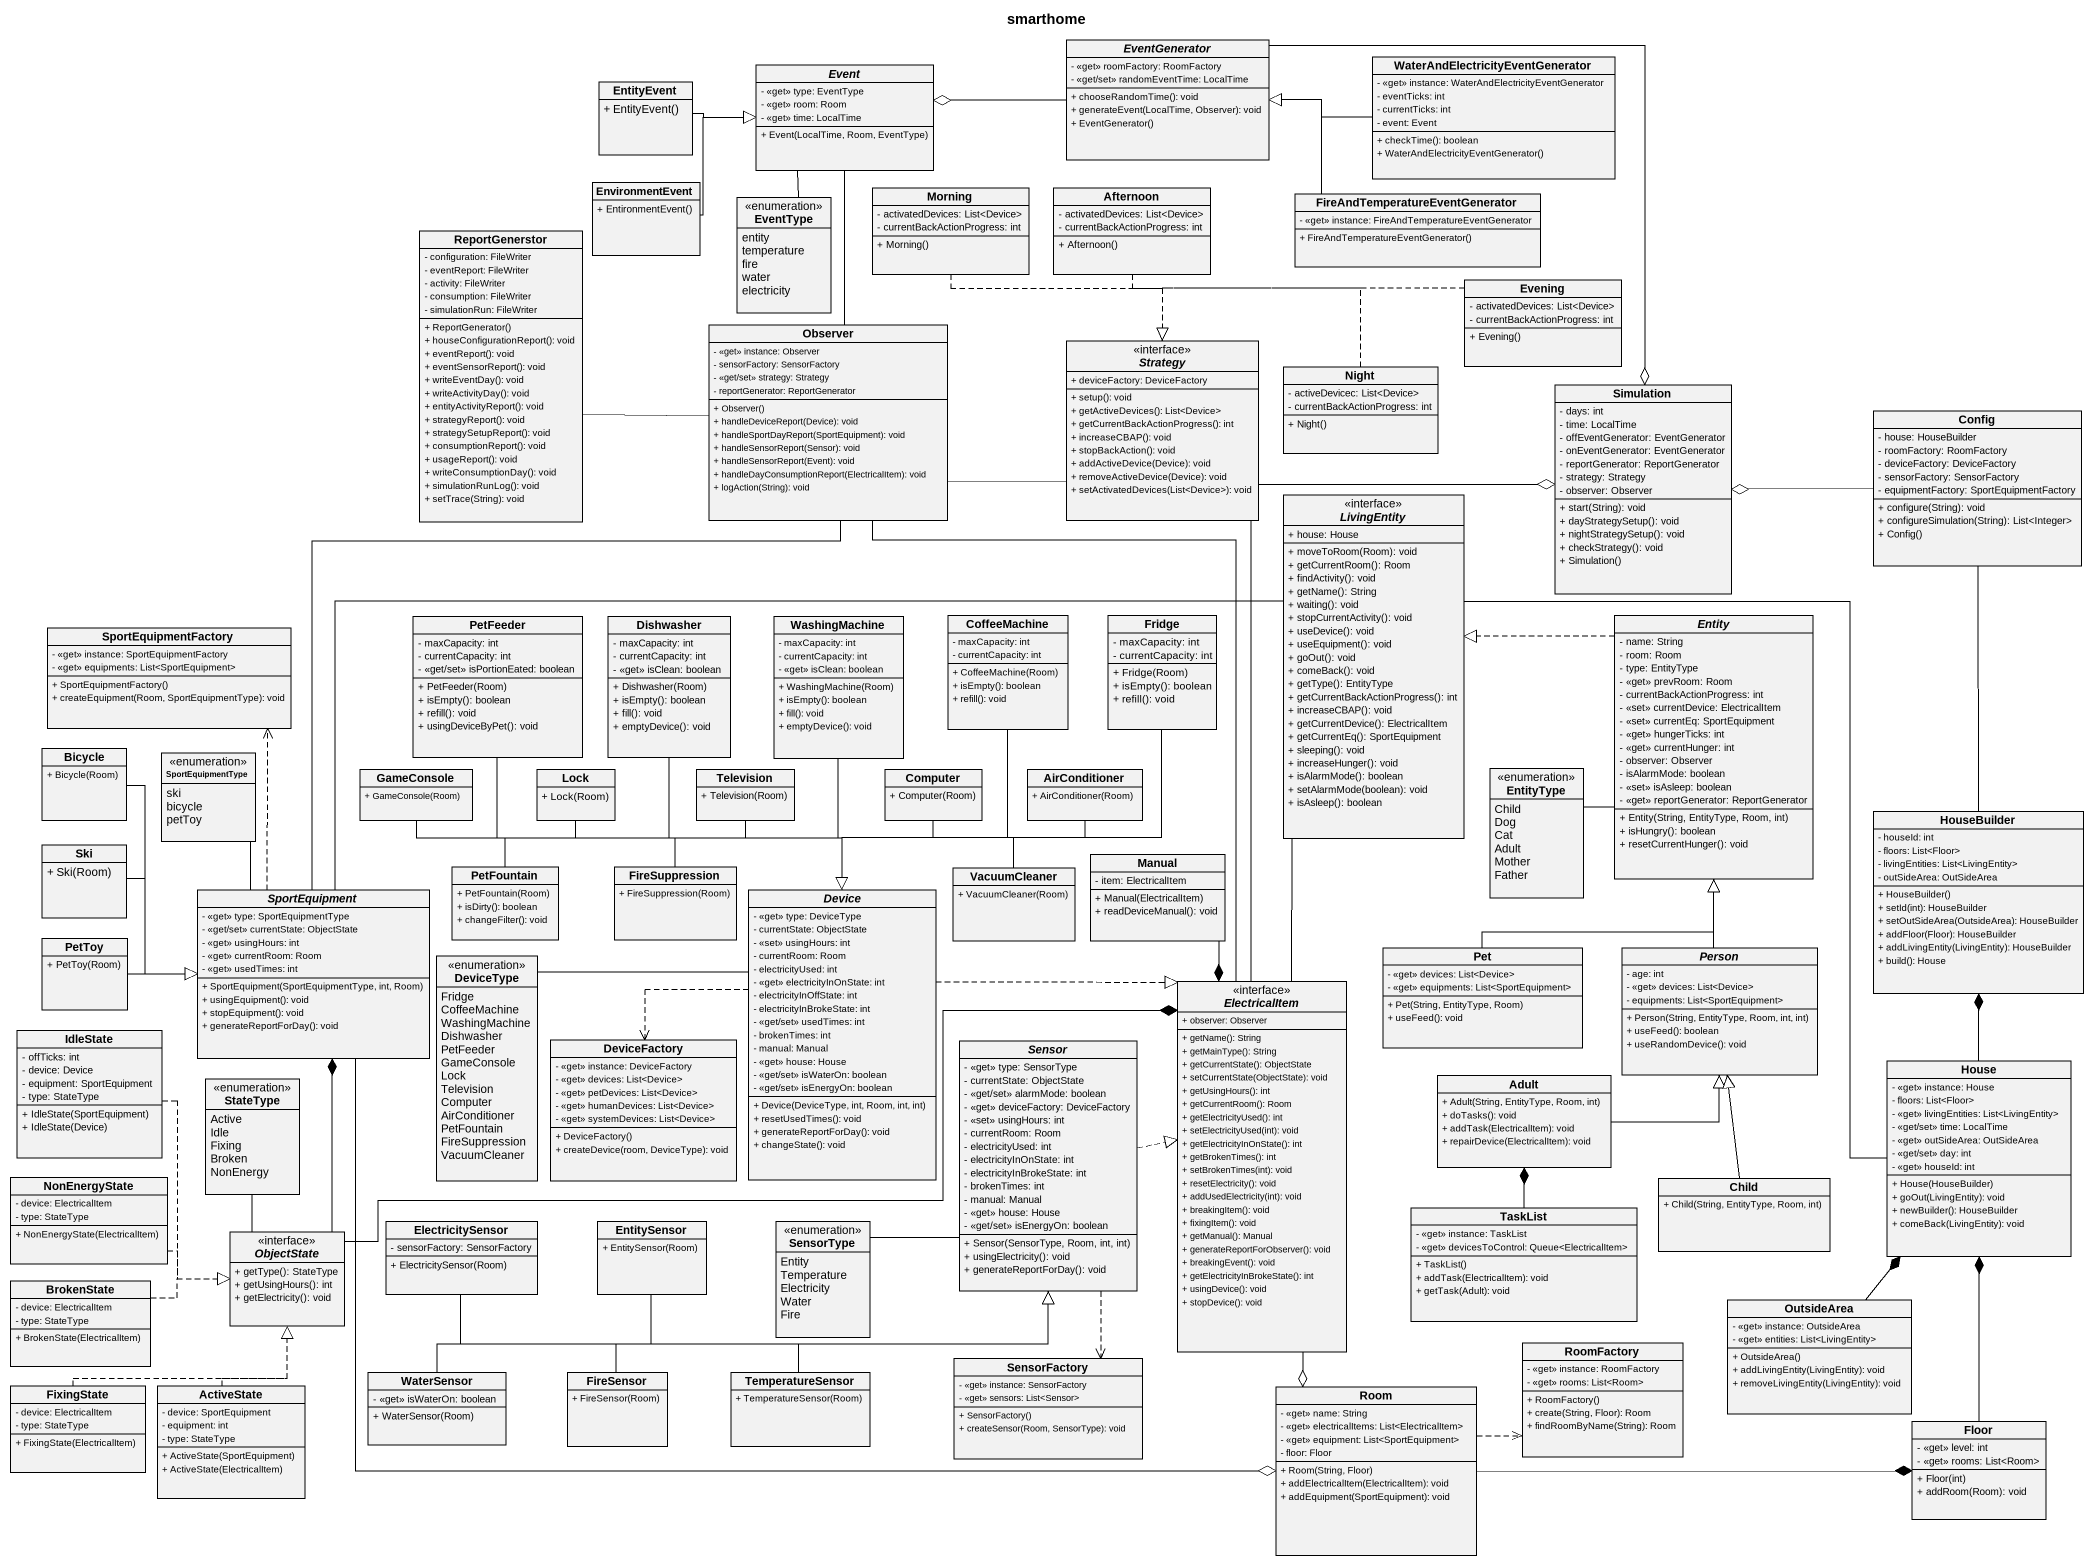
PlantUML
@startuml
title smarthome
hide circle
hide empty members
skinparam classAttributeIconSize 0
abstract class EventGenerator {
  - <<get>> roomFactory: RoomFactory
  - <<get/set>> randomEventTime: LocalTime
  + chooseRandomTime(): void
  + generateEvent(LocalTime, Observer): void
  + EventGenerator()
}
class EntityEvent {
  + EntityEvent()
}
abstract class Event {
  - <<get>> type: EventType
  - <<get>> room: Room
  - <<get>> time: LocalTime
  + Event(LocalTime, Room, EventType)
}
class "WaterAndElectricityEventGenerator" as WaterAndElectricityEventGene {
  - <<get>> instance: WaterAndElectricityEventGenerator
  - eventTicks: int
  - currentTicks: int
  - event: Event
  + checkTime(): boolean
  + WaterAndElectricityEventGenerator()
}
class EnvironmentEvent {
  + EntironmentEvent()
}
class Morning {
  - activatedDevices: List<Device>
  - currentBackActionProgress: int
  + Morning()
}
class Afternoon {
  - activatedDevices: List<Device>
  - currentBackActionProgress: int
  + Afternoon()
}
class ReportGenerstor {
  - configuration: FileWriter
  - eventReport: FileWriter
  - activity: FileWriter
  - consumption: FileWriter
  - simulationRun: FileWriter
  + ReportGenerator()
  + houseConfigurationReport(): void
  + eventReport(): void
  + eventSensorReport(): void
  + writeEventDay(): void
  + writeActivityDay(): void
  + entityActivityReport(): void
  + strategyReport(): void
  + strategySetupReport(): void
  + consumptionReport(): void
  + usageReport(): void
  + writeConsumptionDay(): void
  + simulationRunLog(): void
  + setTrace(String): void
}
enum EventType {
  entity
  temperature
  fire
  water
  electricity
}
class "FireAndTemperatureEventGenerator" as FireAndTemperatureEventGener {
  - <<get>> instance: FireAndTemperatureEventGenerator
  + FireAndTemperatureEventGenerator()
}
class Evening {
  - activatedDevices: List<Device>
  - currentBackActionProgress: int
  + Evening()
}
class Observer {
  - <<get>> instance: Observer
  - sensorFactory: SensorFactory
  - <<get/set>> strategy: Strategy
  - reportGenerator: ReportGenerator
  + Observer()
  + handleDeviceReport(Device): void
  + handleSportDayReport(SportEquipment): void
  + handleSensorReport(Sensor): void
  + handleSensorReport(Event): void
  + handleDayConsumptionReport(ElectricalItem): void
  + logAction(String): void
}
interface Strategy {
  + deviceFactory: DeviceFactory
  + setup(): void
  + getActiveDevices(): List<Device>
  + getCurrentBackActionProgress(): int
  + increaseCBAP(): void
  + stopBackAction(): void
  + addActiveDevice(Device): void
  + removeActiveDevice(Device): void
  + setActivatedDevices(List<Device>): void
}
class Night {
  - activeDevicec: List<Device>
  - currentBackActionProgress: int
  + Night()
}
class Simulation {
  - days: int
  - time: LocalTime
  - offEventGenerator: EventGenerator
  - onEventGenerator: EventGenerator
  - reportGenerator: ReportGenerator
  - strategy: Strategy
  - observer: Observer
  + start(String): void
  + dayStrategySetup(): void
  + nightStrategySetup(): void
  + checkStrategy(): void
  + Simulation()
}
class Config {
  - house: HouseBuilder
  - roomFactory: RoomFactory
  - deviceFactory: DeviceFactory
  - sensorFactory: SensorFactory
  - equipmentFactory: SportEquipmentFactory
  + configure(String): void
  + configureSimulation(String): List<Integer>
  + Config()
}
interface LivingEntity {
  + house: House
  + moveToRoom(Room): void
  + getCurrentRoom(): Room
  + findActivity(): void
  + getName(): String
  + waiting(): void
  + stopCurrentActivity(): void
  + useDevice(): void
  + useEquipment(): void
  + goOut(): void
  + comeBack(): void
  + getType(): EntityType
  + getCurrentBackActionProgress(): int
  + increaseCBAP(): void
  + getCurrentDevice(): ElectricalItem
  + getCurrentEq(): SportEquipment
  + sleeping(): void
  + increaseHunger(): void
  + isAlarmMode(): boolean
  + setAlarmMode(boolean): void
  + isAsleep(): boolean
}
class SportEquipmentFactory {
  - <<get>> instance: SportEquipmentFactory
  - <<get>> equipments: List<SportEquipment>
  + SportEquipmentFactory()
  + createEquipment(Room, SportEquipmentType): void
}
class PetFeeder {
  - maxCapacity: int
  - currentCapacity: int
  - <<get/set>> isPortionEated: boolean
  + PetFeeder(Room)
  + isEmpty(): boolean
  + refill(): void
  + usingDeviceByPet(): void
}
class Dishwasher {
  - maxCapacity: int
  - currentCapacity: int
  - <<get>> isClean: boolean
  + Dishwasher(Room)
  + isEmpty(): boolean
  + fill(): void
  + emptyDevice(): void
}
class WashingMachine {
  - maxCapacity: int
  - currentCapacity: int
  - <<get>> isClean: boolean
  + WashingMachine(Room)
  + isEmpty(): boolean
  + fill(): void
  + emptyDevice(): void
}
class CoffeeMachine {
  - maxCapacity: int
  - currentCapacity: int
  + CoffeeMachine(Room)
  + isEmpty(): boolean
  + refill(): void
}
class Fridge {
  - maxCapacity: int
  - currentCapacity: int
  + Fridge(Room)
  + isEmpty(): boolean
  + refill(): void
}
abstract class "Entity" as Entity_ {
  - name: String
  - room: Room
  - type: EntityType
  - <<get>> prevRoom: Room
  - currentBackActionProgress: int
  - <<set>> currentDevice: ElectricalItem
  - <<set>> currentEq: SportEquipment
  - <<get>> hungerTicks: int
  - <<get>> currentHunger: int
  - observer: Observer
  - isAlarmMode: boolean
  - <<set>> isAsleep: boolean
  - <<get>> reportGenerator: ReportGenerator
  + Entity(String, EntityType, Room, int)
  + isHungry(): boolean
  + resetCurrentHunger(): void
}
class Bicycle {
  + Bicycle(Room)
}
enum SportEquipmentType {
  ski
  bicycle
  petToy
}
class GameConsole {
  + GameConsole(Room)
}
class Lock {
  + Lock(Room)
}
class Television {
  + Television(Room)
}
class Computer {
  + Computer(Room)
}
class AirConditioner {
  + AirConditioner(Room)
}
enum EntityType {
  Child
  Dog
  Cat
  Adult
  Mother
  Father
}
class Ski {
  + Ski(Room)
}
class HouseBuilder {
  - houseId: int
  - floors: List<Floor>
  - livingEntities: List<LivingEntity>
  - outSideArea: OutSideArea
  + HouseBuilder()
  + setId(int): HouseBuilder
  + setOutSideArea(OutsideArea): HouseBuilder
  + addFloor(Floor): HouseBuilder
  + addLivingEntity(LivingEntity): HouseBuilder
  + build(): House
}
abstract class SportEquipment {
  - <<get>> type: SportEquipmentType
  - <<get/set>> currentState: ObjectState
  - <<get>> usingHours: int
  - <<get>> currentRoom: Room
  - <<get>> usedTimes: int
  + SportEquipment(SportEquipmentType, int, Room)
  + usingEquipment(): void
  + stopEquipment(): void
  + generateReportForDay(): void
}
class PetFountain {
  + PetFountain(Room)
  + isDirty(): boolean
  + changeFilter(): void
}
class FireSuppression {
  + FireSuppression(Room)
}
abstract class Device {
  - <<get>> type: DeviceType
  - currentState: ObjectState
  - <<set>> usingHours: int
  - currentRoom: Room
  - electricityUsed: int
  - <<get>> electricityInOnState: int
  - electricityInOffState: int
  - electricityInBrokeState: int
  - <<get/set>> usedTimes: int
  - brokenTimes: int
  - manual: Manual
  - <<get>> house: House
  - <<get/set>> isWaterOn: boolean
  - <<get/set>> isEnergyOn: boolean
  + Device(DeviceType, int, Room, int, int)
  + resetUsedTimes(): void
  + generateReportForDay(): void
  + changeState(): void
}
class VacuumCleaner {
  + VacuumCleaner(Room)
}
class Manual {
  - item: ElectricalItem
  + Manual(ElectricalItem)
  + readDeviceManual(): void
}
class PetToy {
  + PetToy(Room)
}
enum DeviceType {
  Fridge
  CoffeeMachine
  WashingMachine
  Dishwasher
  PetFeeder
  GameConsole
  Lock
  Television
  Computer
  AirConditioner
  PetFountain
  FireSuppression
  VacuumCleaner
}
interface ElectricalItem {
  + observer: Observer
  + getName(): String
  + getMainType(): String
  + getCurrentState(): ObjectState
  + setCurrentState(ObjectState): void
  + getUsingHours(): int
  + getCurrentRoom(): Room
  + getElectricityUsed(): int
  + setElectricityUsed(int): void
  + getElectricityInOnState(): int
  + getBrokenTimes(): int
  + setBrokenTimes(int): void
  + resetElectricity(): void
  + addUsedElectricity(int): void
  + breakingItem(): void
  + fixingItem(): void
  + getManual(): Manual
  + generateReportForObserver(): void
  + breakingEvent(): void
  + getElectricityInBrokeState(): int
  + usingDevice(): void
  + stopDevice(): void
}
class Pet {
  - <<get>> devices: List<Device>
  - <<get>> equipments: List<SportEquipment>
  + Pet(String, EntityType, Room)
  + useFeed(): void
}
abstract class "Person" as Person_ {
  - age: int
  - <<get>> devices: List<Device>
  - equipments: List<SportEquipment>
  + Person(String, EntityType, Room, int, int)
  + useFeed(): boolean
  + useRandomDevice(): void
}
class IdleState {
  - offTicks: int
  - device: Device
  - equipment: SportEquipment
  - type: StateType
  + IdleState(SportEquipment)
  + IdleState(Device)
}
enum StateType {
  Active
  Idle
  Fixing
  Broken
  NonEnergy
}
class DeviceFactory {
  - <<get>> instance: DeviceFactory
  - <<get>> devices: List<Device>
  - <<get>> petDevices: List<Device>
  - <<get>> humanDevices: List<Device>
  - <<get>> systemDevices: List<Device>
  + DeviceFactory()
  + createDevice(room, DeviceType): void
}
abstract class Sensor {
  - <<get>> type: SensorType
  - currentState: ObjectState
  - <<get/set>> alarmMode: boolean
  - <<get>> deviceFactory: DeviceFactory
  - <<set>> usingHours: int
  - currentRoom: Room
  - electricityUsed: int
  - electricityInOnState: int
  - electricityInBrokeState: int
  - brokenTimes: int
  - manual: Manual
  - <<get>> house: House
  - <<get/set>> isEnergyOn: boolean
  + Sensor(SensorType, Room, int, int)
  + usingElectricity(): void
  + generateReportForDay(): void
}
class Adult {
  + Adult(String, EntityType, Room, int)
  + doTasks(): void
  + addTask(ElectricalItem): void
  + repairDevice(ElectricalItem): void
}
class House {
  - <<get>> instance: House
  - floors: List<Floor>
  - <<get>> livingEntities: List<LivingEntity>
  - <<get/set>> time: LocalTime
  - <<get>> outSideArea: OutSideArea
  - <<get/set>> day: int
  - <<get>> houseId: int
  + House(HouseBuilder)
  + goOut(LivingEntity): void
  + newBuilder(): HouseBuilder
  + comeBack(LivingEntity): void
}
class NonEnergyState {
  - device: ElectricalItem
  - type: StateType
  + NonEnergyState(ElectricalItem)
}
class Child {
  + Child(String, EntityType, Room, int)
}
class ElectricitySensor {
  - sensorFactory: SensorFactory
  + ElectricitySensor(Room)
}
class EntitySensor {
  + EntitySensor(Room)
}
enum SensorType {
  Entity
  Temperature
  Electricity
  Water
  Fire
}
class TaskList {
  - <<get>> instance: TaskList
  - <<get>> devicesToControl: Queue<ElectricalItem>
  + TaskList()
  + addTask(ElectricalItem): void
  + getTask(Adult): void
}
interface ObjectState {
  + getType(): StateType
  + getUsingHours(): int
  + getElectricity(): void
}
class BrokenState {
  - device: ElectricalItem
  - type: StateType
  + BrokenState(ElectricalItem)
}
class OutsideArea {
  - <<get>> instance: OutsideArea
  - <<get>> entities: List<LivingEntity>
  + OutsideArea()
  + addLivingEntity(LivingEntity): void
  + removeLivingEntity(LivingEntity): void
}
class SensorFactory {
  - <<get>> instance: SensorFactory
  - <<get>> sensors: List<Sensor>
  + SensorFactory()
  + createSensor(Room, SensorType): void
}
class RoomFactory {
  - <<get>> instance: RoomFactory
  - <<get>> rooms: List<Room>
  + RoomFactory()
  + create(String, Floor): Room
  + findRoomByName(String): Room
}
class FixingState {
  - device: ElectricalItem
  - type: StateType
  + FixingState(ElectricalItem)
}
class ActiveState {
  - device: SportEquipment
  - equipment: int
  - type: StateType
  + ActiveState(SportEquipment)
  + ActiveState(ElectricalItem)
}
class WaterSensor {
  - <<get>> isWaterOn: boolean
  + WaterSensor(Room)
}
class FireSensor {
  + FireSensor(Room)
}
class TemperatureSensor {
  + TemperatureSensor(Room)
}
class Room {
  - <<get>> name: String
  - <<get>> electricalItems: List<ElectricalItem>
  - <<get>> equipment: List<SportEquipment>
  - floor: Floor
  + Room(String, Floor)
  + addElectricalItem(ElectricalItem): void
  + addEquipment(SportEquipment): void
}
class Floor {
  - <<get>> level: int
  - <<get>> rooms: List<Room>
  + Floor(int)
  + addRoom(Room): void
}
EventGenerator -left-o Event
EventGenerator --o Simulation
EntityEvent -right-|> Event
WaterAndElectricityEventGene -left-|> EventGenerator
EnvironmentEvent -right-|> Event
Morning ..|> Strategy
Afternoon ..|> Strategy
ReportGenerstor -right- Observer
EventType -up- Event
FireAndTemperatureEventGener -left-|> EventGenerator
Evening .left.|> Strategy
Observer -up- Event
Observer -right- Strategy
Observer -- ElectricalItem
Strategy -right-o Simulation
Strategy -- ElectricalItem
Night .left.|> Strategy
Config -left-o Simulation
Config -- HouseBuilder
LivingEntity -- ElectricalItem
PetFeeder --|> Device
Dishwasher --|> Device
WashingMachine --|> Device
CoffeeMachine --|> Device
Fridge --|> Device
Entity_ .left.|> LivingEntity
Entity_ -left- EntityType
Bicycle --|> SportEquipment
GameConsole -right-|> Device
Lock --|> Device
Television --|> Device
Computer --|> Device
AirConditioner --|> Device
Ski -right-|> SportEquipment
SportEquipment -up- Observer
SportEquipment -right- LivingEntity
SportEquipment .up.> SportEquipmentFactory
SportEquipment -up- SportEquipmentType
SportEquipment -right-o Room
PetFountain -right-|> Device
FireSuppression --|> Device
Device -left- DeviceType
Device .right.|> ElectricalItem
Device .left.> DeviceFactory
VacuumCleaner --|> Device
Manual --* ElectricalItem
PetToy -right-|> SportEquipment
ElectricalItem --o Room
Pet -up-|> Entity_
Person_ -up-|> Entity_
IdleState ..|> ObjectState
StateType -- ObjectState
Sensor .right.|> ElectricalItem
Sensor ..> SensorFactory
Adult -right-|> Person_
House -up- LivingEntity
House -up-* HouseBuilder
NonEnergyState .right.|> ObjectState
Child -up-|> Person_
ElectricitySensor -right-|> Sensor
EntitySensor -right-|> Sensor
SensorType -right- Sensor
TaskList -up-* Adult
ObjectState -up-* SportEquipment
ObjectState -right-* ElectricalItem
BrokenState .right.|> ObjectState
OutsideArea -up-* House
FixingState .up.|> ObjectState
ActiveState .up.|> ObjectState
WaterSensor -right-|> Sensor
FireSensor -right-|> Sensor
TemperatureSensor -up-|> Sensor
Room .right.> RoomFactory
Room -right-* Floor
Floor -up-* House
@enduml
